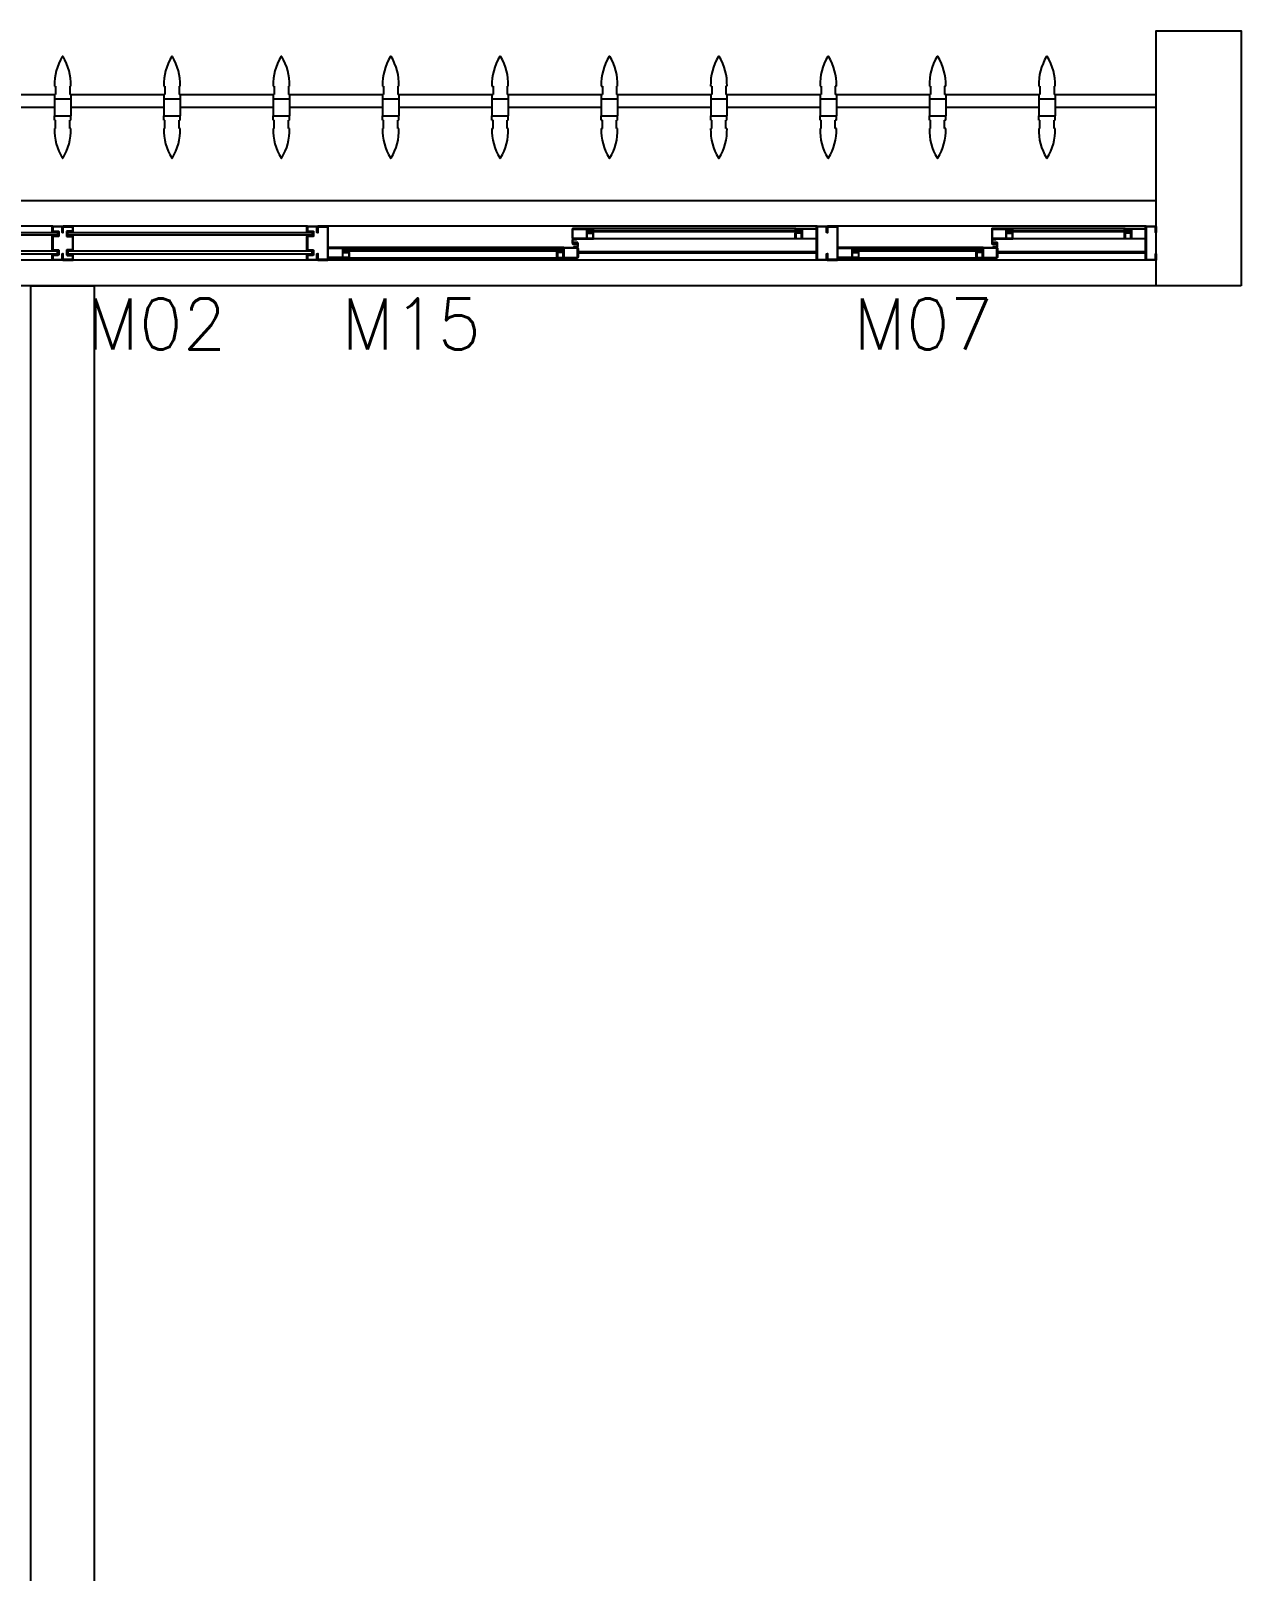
# Model space of a CAD drawing. Header units: millimetres. Extents: x 1887 to 2405, y 1100 to 1335.
# Drawn here: x 2232.51 to 2235.36, y 1238.023 to 1241.648 of the extents above; entities that cross this region are included whole.
import ezdxf

# ---------------------------------------------------------------- set-up
doc = ezdxf.new("R2010")
doc.units = ezdxf.units.MM
for name, color, linetype in [('AR-ALV', 2, 'Continuous'), ('AR-BRISES', 1, 'Continuous'), ('AR-ESQ', 1, 'Continuous'), ('AR-ESTC', 3, 'Continuous'), ('AR-TXTESQ1-CONG', 1, 'Continuous'), ('BR-PAINEL', 1, 'Continuous'), ('BR-SUPORTE', 1, 'Continuous'), ('DT-ESQ-BAGUETE-C', 2, 'Continuous'), ('DT-ESQ-BAGUETE-V', 1, 'Continuous'), ('DT-ESQ-CHAPA DOBRADA-V', 1, 'Continuous'), ('DT-ESQ-MARCO-V', 1, 'Continuous'), ('DT-ESQ-PERFIL CADEIRA-C', 2, 'Continuous'), ('DT-ESQ-PERFIL CADEIRA-V', 1, 'Continuous'), ('DT-ESQ-PERFIL U SIMPLES-C', 2, 'Continuous'), ('DT-ESQ-PERFIL U-C', 2, 'Continuous'), ('DT-ESQ-PERFIL U-V', 1, 'Continuous'), ('DT-ESQ-VIDRO-C', 2, 'Continuous'), ('DT-ESQ-VIDRO-V', 2, 'Continuous')]:
    doc.layers.add(name, color=color, linetype=linetype)
doc.styles.add('S12', font='simplex.shx', dxfattribs={"width": 1.1, "height": 0.12})

# ---------------------------------------------------------------- blocks, each defined once
blk = doc.blocks.new('EF31-P')
at = {"layer": 'DT-ESQ-BAGUETE-C', "ltscale": 0.1}
for points in [[(0.4225, -0.08), (0.409, -0.08), (0.409, -0.0785), (0.422, -0.0785, 0.414214), (0.4225, -0.078), (0.4225, -0.067, 0.414214), (0.422, -0.0665), (0.409, -0.0665), (0.409, -0.065), (0.4225, -0.065, -0.414214), (0.424, -0.0665), (0.424, -0.0785, -0.414214)], [(0.7015, -0.08), (0.715, -0.08), (0.715, -0.0785), (0.702, -0.0785, -0.414214), (0.7015, -0.078), (0.7015, -0.067, -0.414214), (0.702, -0.0665), (0.715, -0.0665), (0.715, -0.065), (0.7015, -0.065, 0.414214), (0.7, -0.0665), (0.7, -0.0785, 0.414214)], [(1.41, -0.08), (1.3965, -0.08), (1.3965, -0.0785), (1.4095, -0.0785, 0.414214), (1.41, -0.078), (1.41, -0.067, 0.414214), (1.4095, -0.0665), (1.3965, -0.0665), (1.3965, -0.065), (1.41, -0.065, -0.414214), (1.4115, -0.0665), (1.4115, -0.0785, -0.414214)], [(1.9015, -0.08), (1.915, -0.08), (1.915, -0.0785), (1.902, -0.0785, -0.414214), (1.9015, -0.078), (1.9015, -0.067, -0.414214), (1.902, -0.0665), (1.915, -0.0665), (1.915, -0.065), (1.9015, -0.065, 0.414214), (1.9, -0.0665), (1.9, -0.0785, 0.414214)], [(0.0735, -0.125), (0.06, -0.125), (0.06, -0.1235), (0.073, -0.1235, 0.414214), (0.0735, -0.123), (0.0735, -0.112, 0.414214), (0.073, -0.1115), (0.06, -0.1115), (0.06, -0.11), (0.0735, -0.11, -0.414214), (0.075, -0.1115), (0.075, -0.1235, -0.414214)], [(0.339, -0.125), (0.3525, -0.125), (0.3525, -0.1235), (0.3395, -0.1235, -0.414214), (0.339, -0.123), (0.339, -0.112, -0.414214), (0.3395, -0.1115), (0.3525, -0.1115), (0.3525, -0.11), (0.339, -0.11, 0.414214), (0.3375, -0.1115), (0.3375, -0.1235, 0.414214)], [(0.8485, -0.125), (0.835, -0.125), (0.835, -0.1235), (0.848, -0.1235, 0.414214), (0.8485, -0.123), (0.8485, -0.112, 0.414214), (0.848, -0.1115), (0.835, -0.1115), (0.835, -0.11), (0.8485, -0.11, -0.414214), (0.85, -0.1115), (0.85, -0.1235, -0.414214)], [(1.3265, -0.125), (1.34, -0.125), (1.34, -0.1235), (1.327, -0.1235, -0.414214), (1.3265, -0.123), (1.3265, -0.112, -0.414214), (1.327, -0.1115), (1.34, -0.1115), (1.34, -0.11), (1.3265, -0.11, 0.414214), (1.325, -0.1115), (1.325, -0.1235, 0.414214)]]:
    blk.add_lwpolyline(points, format="xyb", close=True, dxfattribs=at)
at = {"layer": 'DT-ESQ-BAGUETE-V', "ltscale": 0.1}
for p, q in [((0.4225, -0.065), (0.7015, -0.065)), ((1.41, -0.065), (1.9015, -0.065)), ((0.0735, -0.11), (0.339, -0.11)), ((0.8485, -0.11), (1.3265, -0.11))]:
    blk.add_line(p, q, dxfattribs=at)
at = {"layer": 'DT-ESQ-CHAPA DOBRADA-V', "ltscale": 0.1}
for p, q in [((0.025, -0.077), (0.374, -0.077)), ((0.025, -0.08), (0.374, -0.08)), ((0.8, -0.077), (1.3615, -0.077)), ((0.8, -0.08), (1.3615, -0.08))]:
    blk.add_line(p, q, dxfattribs=at)
at = {"layer": 'DT-ESQ-MARCO-V', "ltscale": 0.1}
for p, q in [((1.9985, -0.06), (2.5515, -0.06)), ((2.5985, -0.06), (3.1515, -0.06)), ((1.9985, -0.14), (2.5515, -0.14)), ((2.5985, -0.14), (3.1515, -0.14))]:
    blk.add_line(p, q, dxfattribs=at)
at = {"layer": 'DT-ESQ-PERFIL CADEIRA-C', "ltscale": 0.1}
for p, q in [((0.376, -0.0885), (0.4225, -0.0885)), ((0.75, -0.0885), (0.7015, -0.0885)), ((1.3635, -0.0885), (1.41, -0.0885)), ((1.95, -0.0885), (1.9015, -0.0885)), ((0.025, -0.1335), (0.0735, -0.1335)), ((0.3855, -0.1335), (0.339, -0.1335)), ((0.8, -0.1335), (0.8485, -0.1335)), ((1.373, -0.1335), (1.3265, -0.1335))]:
    blk.add_line(p, q, dxfattribs=at)
for points in [[(0.4225, -0.087, -1), (0.4225, -0.09), (0.376, -0.09, -0.414214), (0.374, -0.088), (0.374, -0.067, -0.414214), (0.376, -0.065), (0.4075, -0.065, -0.414214), (0.409, -0.0665), (0.409, -0.087)], [(0.409, -0.0885, -0.198913), (0.4079, -0.0881, -0.198913), (0.4075, -0.087), (0.4075, -0.067, 0.414214), (0.407, -0.0665), (0.376, -0.0665, 0.414214), (0.3755, -0.067), (0.3755, -0.088, 0.414214), (0.376, -0.0885)], [(0.7015, -0.09), (0.75, -0.09), (0.75, -0.0885), (0.715, -0.0885, 0.198912), (0.7161, -0.0881, 0.198913), (0.7165, -0.087), (0.7165, -0.067, -0.414214), (0.717, -0.0665), (0.75, -0.0665), (0.75, -0.065), (0.7165, -0.065, 0.414214), (0.715, -0.0665), (0.715, -0.0785), (0.715, -0.08), (0.715, -0.087), (0.7015, -0.087, 1)], [(1.41, -0.087, -1), (1.41, -0.09), (1.3635, -0.09, -0.414214), (1.3615, -0.088), (1.3615, -0.067, -0.414214), (1.3635, -0.065), (1.395, -0.065, -0.414214), (1.3965, -0.0665), (1.3965, -0.087)], [(1.3965, -0.0885, -0.198913), (1.3954, -0.0881, -0.198913), (1.395, -0.087), (1.395, -0.067, 0.414214), (1.3945, -0.0665), (1.3635, -0.0665, 0.414214), (1.363, -0.067), (1.363, -0.088, 0.414214), (1.3635, -0.0885)], [(1.9015, -0.09), (1.95, -0.09), (1.95, -0.0885), (1.915, -0.0885, 0.198912), (1.9161, -0.0881, 0.198913), (1.9165, -0.087), (1.9165, -0.067, -0.414214), (1.917, -0.0665), (1.95, -0.0665), (1.95, -0.065), (1.9165, -0.065, 0.414214), (1.915, -0.0665), (1.915, -0.0785), (1.915, -0.08), (1.915, -0.087), (1.9015, -0.087, 1)], [(0.0735, -0.135), (0.025, -0.135), (0.025, -0.1335), (0.06, -0.1335, -0.198912), (0.0589, -0.1331, -0.198913), (0.0585, -0.132), (0.0585, -0.112, 0.414214), (0.058, -0.1115), (0.025, -0.1115), (0.025, -0.11), (0.0585, -0.11, -0.414214), (0.06, -0.1115), (0.06, -0.1235), (0.06, -0.125), (0.06, -0.132), (0.0735, -0.132, -1)], [(0.339, -0.132, 1), (0.339, -0.135), (0.3855, -0.135, 0.414214), (0.3875, -0.133), (0.3875, -0.112, 0.414214), (0.3855, -0.11), (0.354, -0.11, 0.414214), (0.3525, -0.1115), (0.3525, -0.132)], [(0.3525, -0.1335, 0.198913), (0.3536, -0.1331, 0.198913), (0.354, -0.132), (0.354, -0.112, -0.414214), (0.3545, -0.1115), (0.3855, -0.1115, -0.414214), (0.386, -0.112), (0.386, -0.133, -0.414214), (0.3855, -0.1335)], [(0.8485, -0.135), (0.8, -0.135), (0.8, -0.1335), (0.835, -0.1335, -0.198912), (0.8339, -0.1331, -0.198913), (0.8335, -0.132), (0.8335, -0.112, 0.414214), (0.833, -0.1115), (0.8, -0.1115), (0.8, -0.11), (0.8335, -0.11, -0.414214), (0.835, -0.1115), (0.835, -0.1235), (0.835, -0.125), (0.835, -0.132), (0.8485, -0.132, -1)], [(1.3265, -0.132, 1), (1.3265, -0.135), (1.373, -0.135, 0.414214), (1.375, -0.133), (1.375, -0.112, 0.414214), (1.373, -0.11), (1.3415, -0.11, 0.414214), (1.34, -0.1115), (1.34, -0.132)], [(1.34, -0.1335, 0.198913), (1.3411, -0.1331, 0.198913), (1.3415, -0.132), (1.3415, -0.112, -0.414214), (1.342, -0.1115), (1.373, -0.1115, -0.414214), (1.3735, -0.112), (1.3735, -0.133, -0.414214), (1.373, -0.1335)]]:
    blk.add_lwpolyline(points, format="xyb", close=True, dxfattribs=at)
at = {"layer": 'DT-ESQ-PERFIL CADEIRA-V', "ltscale": 0.1}
for p, q in [((0.4075, -0.09), (0.7015, -0.09)), ((1.395, -0.09), (1.9015, -0.09)), ((0.0735, -0.135), (0.339, -0.135)), ((0.8485, -0.135), (1.3265, -0.135))]:
    blk.add_line(p, q, dxfattribs=at)
at = {"layer": 'DT-ESQ-PERFIL U SIMPLES-C', "ltscale": 0.1}
for points in [[(0.376, -0.102), (0.384, -0.102), (0.384, -0.1005), (0.376, -0.1005, -0.414214), (0.3755, -0.1), (0.3755, -0.092, -0.414214), (0.376, -0.0915), (0.384, -0.0915), (0.384, -0.09), (0.376, -0.09, 0.414214), (0.374, -0.092), (0.374, -0.1, 0.414214)], [(0.3855, -0.098), (0.3775, -0.098), (0.3775, -0.0995), (0.3855, -0.0995, -0.414214), (0.386, -0.1), (0.386, -0.108, -0.414214), (0.3855, -0.1085), (0.3775, -0.1085), (0.3775, -0.11), (0.3855, -0.11, 0.414214), (0.3875, -0.108), (0.3875, -0.1, 0.414214)], [(1.3635, -0.102), (1.3715, -0.102), (1.3715, -0.1005), (1.3635, -0.1005, -0.414214), (1.363, -0.1), (1.363, -0.092, -0.414214), (1.3635, -0.0915), (1.3715, -0.0915), (1.3715, -0.09), (1.3635, -0.09, 0.414214), (1.3615, -0.092), (1.3615, -0.1, 0.414214)], [(1.373, -0.098), (1.365, -0.098), (1.365, -0.0995), (1.373, -0.0995, -0.414214), (1.3735, -0.1), (1.3735, -0.108, -0.414214), (1.373, -0.1085), (1.365, -0.1085), (1.365, -0.11), (1.373, -0.11, 0.414214), (1.375, -0.108), (1.375, -0.1, 0.414214)]]:
    blk.add_lwpolyline(points, format="xyb", close=True, dxfattribs=at)
at = {"layer": 'DT-ESQ-PERFIL U-C', "ltscale": 0.1}
for points in [[(0, -0.0615, -0.414214), (0.0015, -0.06), (0.0235, -0.06, -0.414214), (0.025, -0.0615), (0.025, -0.1385, -0.414214), (0.0235, -0.14), (0.0015, -0.14, -0.414214), (0, -0.1385), (0, -0.125), (0.0015, -0.125), (0.0015, -0.138, 0.414214), (0.002, -0.1385), (0.023, -0.1385, 0.414214), (0.0235, -0.138), (0.0235, -0.062, 0.414214), (0.023, -0.0615), (0.002, -0.0615, 0.414214), (0.0015, -0.062), (0.0015, -0.075), (0, -0.075)], [(0.775, -0.0615, 0.414214), (0.7735, -0.06), (0.7515, -0.06, 0.414214), (0.75, -0.0615), (0.75, -0.1385, 0.414214), (0.7515, -0.14), (0.7735, -0.14, 0.414214), (0.775, -0.1385), (0.775, -0.125), (0.7735, -0.125), (0.7735, -0.138, -0.414214), (0.773, -0.1385), (0.752, -0.1385, -0.414214), (0.7515, -0.138), (0.7515, -0.062, -0.414214), (0.752, -0.0615), (0.773, -0.0615, -0.414214), (0.7735, -0.062), (0.7735, -0.075), (0.775, -0.075)], [(0.775, -0.0615, -0.414214), (0.7765, -0.06), (0.7985, -0.06, -0.414214), (0.8, -0.0615), (0.8, -0.1385, -0.414214), (0.7985, -0.14), (0.7765, -0.14, -0.414214), (0.775, -0.1385), (0.775, -0.125), (0.7765, -0.125), (0.7765, -0.138, 0.414214), (0.777, -0.1385), (0.798, -0.1385, 0.414214), (0.7985, -0.138), (0.7985, -0.062, 0.414214), (0.798, -0.0615), (0.777, -0.0615, 0.414214), (0.7765, -0.062), (0.7765, -0.075), (0.775, -0.075)], [(1.975, -0.0615, 0.414214), (1.9735, -0.06), (1.9515, -0.06, 0.414214), (1.95, -0.0615), (1.95, -0.1385, 0.414214), (1.9515, -0.14), (1.9735, -0.14, 0.414214), (1.975, -0.1385), (1.975, -0.125), (1.9735, -0.125), (1.9735, -0.138, -0.414214), (1.973, -0.1385), (1.952, -0.1385, -0.414214), (1.9515, -0.138), (1.9515, -0.062, -0.414214), (1.952, -0.0615), (1.973, -0.0615, -0.414214), (1.9735, -0.062), (1.9735, -0.075), (1.975, -0.075)], [(2, -0.1285), (2, -0.1385, -0.414214), (1.9985, -0.14), (1.9765, -0.14, -0.414214), (1.975, -0.1385), (1.975, -0.125), (1.9765, -0.125), (1.9765, -0.138, 0.414214), (1.977, -0.1385), (1.998, -0.1385, 0.414214), (1.9985, -0.138), (1.9985, -0.1285), (1.9855, -0.1285, -0.414214), (1.984, -0.127), (1.984, -0.117, -0.414214), (1.9855, -0.1155), (1.9985, -0.1155), (1.9985, -0.0845), (1.9855, -0.0845, -0.414214), (1.984, -0.083), (1.984, -0.073, -0.414214), (1.9855, -0.0715), (1.9985, -0.0715), (1.9985, -0.062, 0.414214), (1.998, -0.0615), (1.977, -0.0615, 0.414214), (1.9765, -0.062), (1.9765, -0.075), (1.975, -0.075), (1.975, -0.0615, -0.414214), (1.9765, -0.06), (1.9985, -0.06, -0.414214), (2, -0.0615), (2, -0.0715, -0.414214), (1.9985, -0.073), (1.9855, -0.073), (1.9855, -0.083), (1.9985, -0.083), (1.9985, -0.083, -0.414214), (2, -0.0845), (2, -0.1155, -0.414214), (1.9985, -0.117), (1.9985, -0.117), (1.9855, -0.117), (1.9855, -0.127), (1.9985, -0.127, -0.414214)], [(2.55, -0.1285), (2.55, -0.1385, 0.414214), (2.5515, -0.14), (2.5735, -0.14, 0.414214), (2.575, -0.1385), (2.575, -0.125), (2.5735, -0.125), (2.5735, -0.138, -0.414214), (2.573, -0.1385), (2.552, -0.1385, -0.414214), (2.5515, -0.138), (2.5515, -0.1285), (2.5645, -0.1285, 0.414214), (2.566, -0.127), (2.566, -0.117, 0.414214), (2.5645, -0.1155), (2.5515, -0.1155), (2.5515, -0.0845), (2.5645, -0.0845, 0.414214), (2.566, -0.083), (2.566, -0.073, 0.414214), (2.5645, -0.0715), (2.5515, -0.0715), (2.5515, -0.062, -0.414214), (2.552, -0.0615), (2.573, -0.0615, -0.414214), (2.5735, -0.062), (2.5735, -0.075), (2.575, -0.075), (2.575, -0.0615, 0.414214), (2.5735, -0.06), (2.5515, -0.06, 0.414214), (2.55, -0.0615), (2.55, -0.0715, 0.414214), (2.5515, -0.073), (2.5645, -0.073), (2.5645, -0.083), (2.5515, -0.083), (2.5515, -0.083, 0.414214), (2.55, -0.0845), (2.55, -0.1155, 0.414214), (2.5515, -0.117), (2.5515, -0.117), (2.5645, -0.117), (2.5645, -0.127), (2.5515, -0.127, 0.414214)], [(2.6, -0.1285), (2.6, -0.1385, -0.414214), (2.5985, -0.14), (2.5765, -0.14, -0.414214), (2.575, -0.1385), (2.575, -0.125), (2.5765, -0.125), (2.5765, -0.138, 0.414214), (2.577, -0.1385), (2.598, -0.1385, 0.414214), (2.5985, -0.138), (2.5985, -0.1285), (2.5855, -0.1285, -0.414214), (2.584, -0.127), (2.584, -0.117, -0.414214), (2.5855, -0.1155), (2.5985, -0.1155), (2.5985, -0.0845), (2.5855, -0.0845, -0.414214), (2.584, -0.083), (2.584, -0.073, -0.414214), (2.5855, -0.0715), (2.5985, -0.0715), (2.5985, -0.062, 0.414214), (2.598, -0.0615), (2.577, -0.0615, 0.414214), (2.5765, -0.062), (2.5765, -0.075), (2.575, -0.075), (2.575, -0.0615, -0.414214), (2.5765, -0.06), (2.5985, -0.06, -0.414214), (2.6, -0.0615), (2.6, -0.0715, -0.414214), (2.5985, -0.073), (2.5855, -0.073), (2.5855, -0.083), (2.5985, -0.083), (2.5985, -0.083, -0.414214), (2.6, -0.0845), (2.6, -0.1155, -0.414214), (2.5985, -0.117), (2.5985, -0.117), (2.5855, -0.117), (2.5855, -0.127), (2.5985, -0.127, -0.414214)]]:
    blk.add_lwpolyline(points, format="xyb", close=True, dxfattribs=at)
at = {"layer": 'DT-ESQ-PERFIL U-V', "ltscale": 0.1}
for p, q in [((0.0235, -0.06), (0.7515, -0.06)), ((0.7985, -0.06), (1.9515, -0.06)), ((0.0235, -0.14), (0.7515, -0.14)), ((0.7985, -0.14), (1.9515, -0.14))]:
    blk.add_line(p, q, dxfattribs=at)
at = {"layer": 'DT-ESQ-VIDRO-C', "ltscale": 0.1}
for points in [[(0.7125, -0.085), (0.7125, -0.082), (0.4115, -0.082), (0.4115, -0.085)], [(1.9125, -0.085), (1.9125, -0.082), (1.399, -0.082), (1.399, -0.085)], [(2.5625, -0.081), (2.5625, -0.075), (1.9875, -0.075), (1.9875, -0.081)], [(3.1625, -0.081), (3.1625, -0.075), (2.5875, -0.075), (2.5875, -0.081)], [(0.063, -0.13), (0.063, -0.127), (0.3495, -0.127), (0.3495, -0.13)], [(0.838, -0.13), (0.838, -0.127), (1.337, -0.127), (1.337, -0.13)]]:
    blk.add_lwpolyline(points, close=True, dxfattribs=at)
at = {"layer": 'DT-ESQ-VIDRO-V', "ltscale": 0.1}
for points in [[(2.5625, -0.119), (2.5625, -0.125), (1.9875, -0.125), (1.9875, -0.119)], [(3.1625, -0.119), (3.1625, -0.125), (2.5875, -0.125), (2.5875, -0.119)]]:
    blk.add_lwpolyline(points, close=True, dxfattribs=at)
blk = doc.blocks.new('BR-MODULO8')
at = {"layer": 'BR-PAINEL'}
for p, q in [((-2.5942, 0.27), (-2.5917, 0.27)), ((-2.5917, 0.27), (-2.5917, 0.25)), ((-2.5583, 0.27), (-2.5583, 0.25)), ((-2.5558, 0.27), (-2.5583, 0.27)), ((-2.3367, 0.27), (-2.3342, 0.27)), ((-2.3342, 0.27), (-2.3342, 0.25)), ((-2.3008, 0.27), (-2.3008, 0.25)), ((-2.2983, 0.27), (-2.3008, 0.27)), ((-2.0792, 0.27), (-2.0767, 0.27)), ((-2.0767, 0.27), (-2.0767, 0.25)), ((-2.0433, 0.27), (-2.0433, 0.25)), ((-2.0408, 0.27), (-2.0433, 0.27)), ((-1.8217, 0.27), (-1.8192, 0.27)), ((-1.8192, 0.27), (-1.8192, 0.25)), ((-1.7858, 0.27), (-1.7858, 0.25)), ((-1.7833, 0.27), (-1.7858, 0.27)), ((-1.5642, 0.27), (-1.5617, 0.27)), ((-1.5617, 0.27), (-1.5617, 0.25)), ((-1.5283, 0.27), (-1.5283, 0.25)), ((-1.5258, 0.27), (-1.5283, 0.27)), ((-1.3067, 0.27), (-1.3042, 0.27)), ((-1.3042, 0.27), (-1.3042, 0.25)), ((-1.2708, 0.27), (-1.2708, 0.25)), ((-1.2683, 0.27), (-1.2708, 0.27)), ((-1.0492, 0.27), (-1.0467, 0.27)), ((-1.0467, 0.27), (-1.0467, 0.25)), ((-1.0133, 0.27), (-1.0133, 0.25)), ((-1.0108, 0.27), (-1.0133, 0.27)), ((-0.7917, 0.27), (-0.7892, 0.27)), ((-0.7892, 0.27), (-0.7892, 0.25)), ((-0.7558, 0.27), (-0.7558, 0.25)), ((-0.7533, 0.27), (-0.7558, 0.27)), ((-0.5342, 0.27), (-0.5317, 0.27)), ((-0.5317, 0.27), (-0.5317, 0.25)), ((-0.4958, 0.27), (-0.4983, 0.27)), ((-0.4983, 0.27), (-0.4983, 0.25)), ((-0.2767, 0.27), (-0.2742, 0.27)), ((-0.2742, 0.27), (-0.2742, 0.25)), ((-0.2408, 0.27), (-0.2408, 0.25)), ((-0.2383, 0.27), (-0.2408, 0.27)), ((-2.5942, 0.25), (-2.5942, 0.24)), ((-2.5942, 0.25), (-2.5917, 0.25)), ((-2.5942, 0.24), (-2.5558, 0.24)), ((-2.5942, 0.24), (-2.5942, 0.2)), ((-2.5558, 0.25), (-2.5583, 0.25)), ((-2.5558, 0.25), (-2.5558, 0.24)), ((-2.5558, 0.24), (-2.5558, 0.2)), ((-2.3367, 0.25), (-2.3367, 0.24)), ((-2.3367, 0.25), (-2.3342, 0.25)), ((-2.3367, 0.24), (-2.2983, 0.24)), ((-2.3367, 0.24), (-2.3367, 0.2)), ((-2.2983, 0.25), (-2.3008, 0.25)), ((-2.2983, 0.25), (-2.2983, 0.24)), ((-2.2983, 0.24), (-2.2983, 0.2)), ((-2.0792, 0.25), (-2.0792, 0.24)), ((-2.0792, 0.25), (-2.0767, 0.25)), ((-2.0792, 0.24), (-2.0408, 0.24)), ((-2.0792, 0.24), (-2.0792, 0.2)), ((-2.0408, 0.25), (-2.0433, 0.25)), ((-2.0408, 0.25), (-2.0408, 0.24)), ((-2.0408, 0.24), (-2.0408, 0.2)), ((-1.8217, 0.25), (-1.8217, 0.24)), ((-1.8217, 0.25), (-1.8192, 0.25)), ((-1.8217, 0.24), (-1.7833, 0.24)), ((-1.8217, 0.24), (-1.8217, 0.2)), ((-1.7833, 0.25), (-1.7858, 0.25)), ((-1.7833, 0.25), (-1.7833, 0.24)), ((-1.7833, 0.24), (-1.7833, 0.2)), ((-1.5642, 0.25), (-1.5642, 0.24)), ((-1.5642, 0.25), (-1.5617, 0.25)), ((-1.5642, 0.24), (-1.5258, 0.24)), ((-1.5642, 0.24), (-1.5642, 0.2)), ((-1.5258, 0.25), (-1.5283, 0.25)), ((-1.5258, 0.25), (-1.5258, 0.24)), ((-1.5258, 0.24), (-1.5258, 0.2)), ((-1.3067, 0.25), (-1.3067, 0.24)), ((-1.3067, 0.25), (-1.3042, 0.25)), ((-1.3067, 0.24), (-1.2683, 0.24)), ((-1.3067, 0.24), (-1.3067, 0.2)), ((-1.2683, 0.25), (-1.2708, 0.25)), ((-1.2683, 0.25), (-1.2683, 0.24)), ((-1.2683, 0.24), (-1.2683, 0.2)), ((-1.0492, 0.25), (-1.0492, 0.24)), ((-1.0492, 0.25), (-1.0467, 0.25)), ((-1.0492, 0.24), (-1.0108, 0.24)), ((-1.0492, 0.24), (-1.0492, 0.2)), ((-1.0108, 0.25), (-1.0133, 0.25)), ((-1.0108, 0.25), (-1.0108, 0.24)), ((-1.0108, 0.24), (-1.0108, 0.2)), ((-0.7917, 0.25), (-0.7917, 0.24)), ((-0.7917, 0.25), (-0.7892, 0.25)), ((-0.7917, 0.24), (-0.7533, 0.24)), ((-0.7917, 0.24), (-0.7917, 0.2)), ((-0.7533, 0.25), (-0.7558, 0.25)), ((-0.7533, 0.25), (-0.7533, 0.24)), ((-0.7533, 0.24), (-0.7533, 0.2)), ((-0.5342, 0.25), (-0.5317, 0.25)), ((-0.5342, 0.25), (-0.5342, 0.24)), ((-0.5342, 0.24), (-0.5342, 0.2)), ((-0.5342, 0.24), (-0.4958, 0.24)), ((-0.4958, 0.25), (-0.4983, 0.25)), ((-0.4958, 0.25), (-0.4958, 0.24)), ((-0.4958, 0.24), (-0.4958, 0.2)), ((-0.2767, 0.25), (-0.2767, 0.24)), ((-0.2767, 0.25), (-0.2742, 0.25)), ((-0.2767, 0.24), (-0.2383, 0.24)), ((-0.2767, 0.24), (-0.2767, 0.2)), ((-0.2383, 0.25), (-0.2408, 0.25)), ((-0.2383, 0.25), (-0.2383, 0.24)), ((-0.2383, 0.24), (-0.2383, 0.2)), ((-2.5942, 0.2), (-2.5558, 0.2)), ((-2.5942, 0.19), (-2.5942, 0.2)), ((-2.5942, 0.19), (-2.5917, 0.19)), ((-2.5917, 0.17), (-2.5917, 0.19)), ((-2.5558, 0.19), (-2.5583, 0.19)), ((-2.5583, 0.17), (-2.5583, 0.19)), ((-2.5558, 0.19), (-2.5558, 0.2)), ((-2.3367, 0.2), (-2.2983, 0.2)), ((-2.3367, 0.19), (-2.3367, 0.2)), ((-2.3367, 0.19), (-2.3342, 0.19)), ((-2.3342, 0.17), (-2.3342, 0.19)), ((-2.2983, 0.19), (-2.3008, 0.19)), ((-2.3008, 0.17), (-2.3008, 0.19)), ((-2.2983, 0.19), (-2.2983, 0.2)), ((-2.0792, 0.2), (-2.0408, 0.2)), ((-2.0792, 0.19), (-2.0792, 0.2)), ((-2.0792, 0.19), (-2.0767, 0.19)), ((-2.0767, 0.17), (-2.0767, 0.19)), ((-2.0408, 0.19), (-2.0433, 0.19)), ((-2.0433, 0.17), (-2.0433, 0.19)), ((-2.0408, 0.19), (-2.0408, 0.2)), ((-1.8217, 0.2), (-1.7833, 0.2)), ((-1.8217, 0.19), (-1.8217, 0.2)), ((-1.8217, 0.19), (-1.8192, 0.19)), ((-1.8192, 0.17), (-1.8192, 0.19)), ((-1.7833, 0.19), (-1.7858, 0.19)), ((-1.7858, 0.17), (-1.7858, 0.19)), ((-1.7833, 0.19), (-1.7833, 0.2)), ((-1.5642, 0.2), (-1.5258, 0.2)), ((-1.5642, 0.19), (-1.5642, 0.2)), ((-1.5642, 0.19), (-1.5617, 0.19)), ((-1.5617, 0.17), (-1.5617, 0.19)), ((-1.5258, 0.19), (-1.5283, 0.19)), ((-1.5283, 0.17), (-1.5283, 0.19)), ((-1.5258, 0.19), (-1.5258, 0.2)), ((-1.3067, 0.2), (-1.2683, 0.2)), ((-1.3067, 0.19), (-1.3067, 0.2)), ((-1.3067, 0.19), (-1.3042, 0.19)), ((-1.3042, 0.17), (-1.3042, 0.19)), ((-1.2683, 0.19), (-1.2708, 0.19)), ((-1.2708, 0.17), (-1.2708, 0.19)), ((-1.2683, 0.19), (-1.2683, 0.2)), ((-1.0492, 0.2), (-1.0108, 0.2)), ((-1.0492, 0.19), (-1.0492, 0.2)), ((-1.0492, 0.19), (-1.0467, 0.19)), ((-1.0467, 0.17), (-1.0467, 0.19)), ((-1.0108, 0.19), (-1.0133, 0.19)), ((-1.0133, 0.17), (-1.0133, 0.19)), ((-1.0108, 0.19), (-1.0108, 0.2)), ((-0.7917, 0.2), (-0.7533, 0.2)), ((-0.7917, 0.19), (-0.7917, 0.2)), ((-0.7917, 0.19), (-0.7892, 0.19)), ((-0.7892, 0.17), (-0.7892, 0.19)), ((-0.7533, 0.19), (-0.7558, 0.19)), ((-0.7558, 0.17), (-0.7558, 0.19)), ((-0.7533, 0.19), (-0.7533, 0.2)), ((-0.5342, 0.19), (-0.5342, 0.2)), ((-0.5342, 0.2), (-0.4958, 0.2)), ((-0.5342, 0.19), (-0.5317, 0.19)), ((-0.5317, 0.17), (-0.5317, 0.19)), ((-0.4983, 0.17), (-0.4983, 0.19)), ((-0.4958, 0.19), (-0.4983, 0.19)), ((-0.4958, 0.19), (-0.4958, 0.2)), ((-0.2767, 0.2), (-0.2383, 0.2)), ((-0.2767, 0.19), (-0.2767, 0.2)), ((-0.2767, 0.19), (-0.2742, 0.19)), ((-0.2742, 0.17), (-0.2742, 0.19)), ((-0.2383, 0.19), (-0.2408, 0.19)), ((-0.2408, 0.17), (-0.2408, 0.19)), ((-0.2383, 0.19), (-0.2383, 0.2)), ((-2.5942, 0.17), (-2.5917, 0.17)), ((-2.5558, 0.17), (-2.5583, 0.17)), ((-2.3367, 0.17), (-2.3342, 0.17)), ((-2.2983, 0.17), (-2.3008, 0.17)), ((-2.0792, 0.17), (-2.0767, 0.17)), ((-2.0408, 0.17), (-2.0433, 0.17)), ((-1.8217, 0.17), (-1.8192, 0.17)), ((-1.7833, 0.17), (-1.7858, 0.17)), ((-1.5642, 0.17), (-1.5617, 0.17)), ((-1.5258, 0.17), (-1.5283, 0.17)), ((-1.3067, 0.17), (-1.3042, 0.17)), ((-1.2683, 0.17), (-1.2708, 0.17)), ((-1.0492, 0.17), (-1.0467, 0.17)), ((-1.0108, 0.17), (-1.0133, 0.17)), ((-0.7917, 0.17), (-0.7892, 0.17)), ((-0.7533, 0.17), (-0.7558, 0.17)), ((-0.5342, 0.17), (-0.5317, 0.17)), ((-0.4958, 0.17), (-0.4983, 0.17)), ((-0.2767, 0.17), (-0.2742, 0.17)), ((-0.2383, 0.17), (-0.2408, 0.17))]:
    blk.add_line(p, q, dxfattribs=at)
for centre, radius, start, end in [((-2.4692, 0.2739), 0.1251, 148.4721, 181.772), ((-2.575, 0.3387), 0.001, 37.1012, 142.8988), ((-2.6808, 0.2739), 0.1251, 358.228, 31.5279), ((-2.2117, 0.2739), 0.1251, 148.4721, 181.772), ((-2.3175, 0.3387), 0.001, 37.1012, 142.8988), ((-2.4233, 0.2739), 0.1251, 358.228, 31.5279), ((-1.9542, 0.2739), 0.1251, 148.4721, 181.772), ((-2.06, 0.3387), 0.001, 37.1012, 142.8988), ((-2.1658, 0.2739), 0.1251, 358.228, 31.5279), ((-1.6967, 0.2739), 0.1251, 148.4721, 181.772), ((-1.8025, 0.3387), 0.001, 37.1012, 142.8988), ((-1.9083, 0.2739), 0.1251, 358.228, 31.5279), ((-1.4392, 0.2739), 0.1251, 148.4721, 181.772), ((-1.545, 0.3387), 0.001, 37.1012, 142.8988), ((-1.6508, 0.2739), 0.1251, 358.228, 31.5279), ((-1.1817, 0.2739), 0.1251, 148.4721, 181.772), ((-1.2875, 0.3387), 0.001, 37.1012, 142.8988), ((-1.3933, 0.2739), 0.1251, 358.228, 31.5279), ((-0.9242, 0.2739), 0.1251, 148.4721, 181.772), ((-1.03, 0.3387), 0.001, 37.1012, 142.8988), ((-1.1358, 0.2739), 0.1251, 358.228, 31.5279), ((-0.6667, 0.2739), 0.1251, 148.4721, 181.772), ((-0.7725, 0.3387), 0.001, 37.1012, 142.8988), ((-0.8783, 0.2739), 0.1251, 358.228, 31.5279), ((-0.4092, 0.2739), 0.1251, 148.4721, 181.772), ((-0.515, 0.3387), 0.001, 37.1012, 142.8988), ((-0.6208, 0.2739), 0.1251, 358.228, 31.5279), ((-0.1517, 0.2739), 0.1251, 148.4721, 181.772), ((-0.2575, 0.3387), 0.001, 37.1012, 142.8988), ((-0.3633, 0.2739), 0.1251, 358.228, 31.5279), ((-2.4692, 0.1661), 0.1251, 178.228, 211.5279), ((-2.6808, 0.1661), 0.1251, 328.4721, 1.772), ((-2.2117, 0.1661), 0.1251, 178.228, 211.5279), ((-2.4233, 0.1661), 0.1251, 328.4721, 1.772), ((-1.9542, 0.1661), 0.1251, 178.228, 211.5279), ((-2.1658, 0.1661), 0.1251, 328.4721, 1.772), ((-1.6967, 0.1661), 0.1251, 178.228, 211.5279), ((-1.9083, 0.1661), 0.1251, 328.4721, 1.772), ((-1.4392, 0.1661), 0.1251, 178.228, 211.5279), ((-1.6508, 0.1661), 0.1251, 328.4721, 1.772), ((-1.1817, 0.1661), 0.1251, 178.228, 211.5279), ((-1.3933, 0.1661), 0.1251, 328.4721, 1.772), ((-0.9242, 0.1661), 0.1251, 178.228, 211.5279), ((-1.1358, 0.1661), 0.1251, 328.4721, 1.772), ((-0.6667, 0.1661), 0.1251, 178.228, 211.5279), ((-0.8783, 0.1661), 0.1251, 328.4721, 1.772), ((-0.4092, 0.1661), 0.1251, 178.228, 211.5279), ((-0.6208, 0.1661), 0.1251, 328.4721, 1.772), ((-0.1517, 0.1661), 0.1251, 178.228, 211.5279), ((-0.3633, 0.1661), 0.1251, 328.4721, 1.772), ((-2.575, 0.1013), 0.001, 217.1012, 322.8988), ((-2.3175, 0.1013), 0.001, 217.1012, 322.8988), ((-2.06, 0.1013), 0.001, 217.1012, 322.8988), ((-1.8025, 0.1013), 0.001, 217.1012, 322.8988), ((-1.545, 0.1013), 0.001, 217.1012, 322.8988), ((-1.2875, 0.1013), 0.001, 217.1012, 322.8988), ((-1.03, 0.1013), 0.001, 217.1012, 322.8988), ((-0.7725, 0.1013), 0.001, 217.1012, 322.8988), ((-0.515, 0.1013), 0.001, 217.1012, 322.8988), ((-0.2575, 0.1013), 0.001, 217.1012, 322.8988)]:
    blk.add_arc(centre, radius, start, end, dxfattribs=at)
at = {"layer": 'BR-SUPORTE'}
for p, q in [((-2.8133, 0.25), (-2.5917, 0.25)), ((-2.8133, 0.22), (-2.5942, 0.22)), ((-2.5558, 0.25), (-2.3342, 0.25)), ((-2.5558, 0.22), (-2.3367, 0.22)), ((-2.2983, 0.25), (-2.0767, 0.25)), ((-2.2983, 0.22), (-2.0792, 0.22)), ((-2.0408, 0.25), (-1.8192, 0.25)), ((-2.0408, 0.22), (-1.8217, 0.22)), ((-1.7833, 0.25), (-1.5617, 0.25)), ((-1.7833, 0.22), (-1.5642, 0.22)), ((-1.5258, 0.25), (-1.3042, 0.25)), ((-1.5258, 0.22), (-1.3067, 0.22)), ((-1.2683, 0.25), (-1.0467, 0.25)), ((-1.2683, 0.22), (-1.0492, 0.22)), ((-1.0108, 0.25), (-0.7892, 0.25)), ((-1.0108, 0.22), (-0.7917, 0.22)), ((-0.7533, 0.25), (-0.5317, 0.25)), ((-0.7533, 0.22), (-0.5342, 0.22)), ((-0.4958, 0.25), (-0.2742, 0.25)), ((-0.4958, 0.22), (-0.2767, 0.22)), ((-0.2383, 0.25), (0, 0.25)), ((-0.2383, 0.22), (0, 0.22))]:
    blk.add_line(p, q, dxfattribs=at)

msp = doc.modelspace()

# ---------------------------------------------------------------- linework, layer by layer
at = {"layer": 'AR-ALV'}
for p, q in [((2232.5097, 1233.3235), (2232.5097, 1241.0485)), ((2232.5097, 1232.8735), (2232.5097, 1241.0485)), ((2232.5097, 1241.0485), (2232.6597, 1241.0485)), ((2232.6597, 1232.8735), (2232.6597, 1241.0485))]:
    msp.add_line(p, q, dxfattribs=at)
at = {"layer": 'AR-ESQ'}
for p, q in [((2235.1597, 1241.2485), (2230.0097, 1241.2485)), ((2235.1597, 1241.0485), (2230.0097, 1241.0485))]:
    msp.add_line(p, q, dxfattribs=at)
at = {"layer": 'AR-ESTC'}
msp.add_lwpolyline([(2235.3597, 1241.0485), (2235.1597, 1241.0485), (2235.1597, 1241.6485), (2235.3597, 1241.6485)], close=True, dxfattribs=at)

# ---------------------------------------------------------------- block references
at = {"layer": 'AR-BRISES'}
msp.add_blockref('BR-MODULO8', (2235.1597, 1241.2485), dxfattribs=at)
at = {"layer": 'AR-ESQ', "rotation": 180}
msp.add_blockref('EF31-P', (2235.1597, 1241.0485), dxfattribs=at)

# ---------------------------------------------------------------- texts
at = {"layer": 'AR-TXTESQ1-CONG', "style": 'S12'}
for s, p in [('M02', (2232.6409, 1240.8988)), ('M15', (2233.2409, 1240.8988)), ('M07', (2234.4468, 1240.8988))]:
    msp.add_text(s, height=0.12, dxfattribs=at).set_placement(p)

doc.saveas('drawing.dxf')
